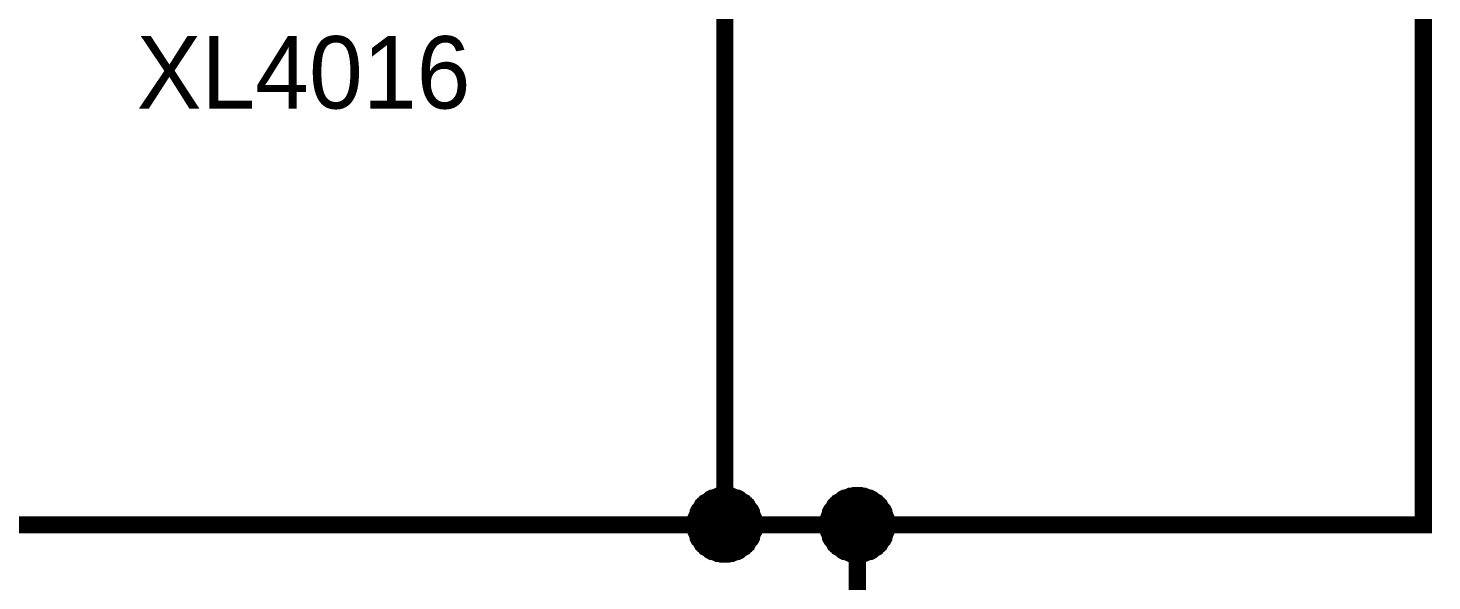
# Model space of a CAD drawing. Header units: millimetres. Extents: x 0 to 394, y 0 to 282.
# Drawn here: x 110.6 to 135, y 234.02 to 243.63 of the extents above; entities that cross this region are included whole.
import ezdxf

# ---------------------------------------------------------------- set-up
doc = ezdxf.new("R2010")
doc.units = ezdxf.units.MM
doc.layers.add('Sheet', color=255, linetype='Continuous')

msp = doc.modelspace()

# ---------------------------------------------------------------- linework, layer by layer
at = {"layer": 'Sheet'}
for points, const_width in [([(21.349, 255.008), (30.008, 255.008), (30.008, 234.995), (90.013, 234.995), (122.706, 234.995), (122.706, 244.833)], 0.3), ([(134.846, 242.531), (134.846, 243.8)], 0.3), ([(134.846, 242.531), (134.846, 239.993)], 0.3), ([(134.846, 239.993), (134.846, 234.995), (125.008, 234.995)], 0.3), ([(122.2, 234.995), (122.2, 235.017), (122.2, 235.051), (122.211, 235.074), (122.211, 235.096), (122.211, 235.118), (122.223, 235.141), (122.234, 235.175), (122.245, 235.197), (122.245, 235.22), (122.256, 235.242), (122.268, 235.253), (122.29, 235.276), (122.301, 235.298), (122.312, 235.321), (122.335, 235.332), (122.346, 235.354), (122.369, 235.366), (122.38, 235.388), (122.402, 235.399), (122.425, 235.41), (122.447, 235.433), (122.458, 235.444), (122.481, 235.455), (122.503, 235.455), (122.526, 235.467), (122.56, 235.478), (122.582, 235.489), (122.604, 235.489), (122.627, 235.489), (122.649, 235.5), (122.683, 235.5), (122.706, 235.5)], 0.3), ([(122.2, 234.995), (122.2, 235.017), (122.2, 235.051), (122.211, 235.074), (122.211, 235.096), (122.211, 235.118), (122.223, 235.141), (122.234, 235.175), (122.245, 235.197), (122.245, 235.22), (122.256, 235.242), (122.268, 235.253), (122.29, 235.276), (122.301, 235.298), (122.312, 235.321), (122.335, 235.332), (122.346, 235.354), (122.369, 235.366), (122.38, 235.388), (122.402, 235.399), (122.425, 235.41), (122.447, 235.433), (122.458, 235.444), (122.481, 235.455), (122.503, 235.455), (122.526, 235.467), (122.56, 235.478), (122.582, 235.489), (122.604, 235.489), (122.627, 235.489), (122.649, 235.5), (122.683, 235.5), (122.706, 235.5)], 0.3), ([(122.2, 234.995), (122.2, 235.017), (122.2, 235.051), (122.211, 235.074), (122.211, 235.096), (122.211, 235.118), (122.223, 235.141), (122.234, 235.175), (122.245, 235.197), (122.245, 235.22), (122.256, 235.242), (122.268, 235.253), (122.29, 235.276), (122.301, 235.298), (122.312, 235.321), (122.335, 235.332), (122.346, 235.354), (122.369, 235.366), (122.38, 235.388), (122.402, 235.399), (122.425, 235.41), (122.447, 235.433), (122.458, 235.444), (122.481, 235.455), (122.503, 235.455), (122.526, 235.467), (122.56, 235.478), (122.582, 235.489), (122.604, 235.489), (122.627, 235.489), (122.649, 235.5), (122.683, 235.5), (122.706, 235.5)], 0.3), ([(122.2, 234.995), (122.2, 235.017), (122.2, 235.051), (122.211, 235.074), (122.211, 235.096), (122.211, 235.118), (122.223, 235.141), (122.234, 235.175), (122.245, 235.197), (122.245, 235.22), (122.256, 235.242), (122.268, 235.253), (122.29, 235.276), (122.301, 235.298), (122.312, 235.321), (122.335, 235.332), (122.346, 235.354), (122.369, 235.366), (122.38, 235.388), (122.402, 235.399), (122.425, 235.41), (122.447, 235.433), (122.458, 235.444), (122.481, 235.455), (122.503, 235.455), (122.526, 235.467), (122.56, 235.478), (122.582, 235.489), (122.604, 235.489), (122.627, 235.489), (122.649, 235.5), (122.683, 235.5), (122.706, 235.5)], 0.3), ([(122.2, 234.995), (122.2, 235.017), (122.2, 235.051), (122.211, 235.074), (122.211, 235.096), (122.211, 235.118), (122.223, 235.141), (122.234, 235.175), (122.245, 235.197), (122.245, 235.22), (122.256, 235.242), (122.268, 235.253), (122.29, 235.276), (122.301, 235.298), (122.312, 235.321), (122.335, 235.332), (122.346, 235.354), (122.369, 235.366), (122.38, 235.388), (122.402, 235.399), (122.425, 235.41), (122.447, 235.433), (122.458, 235.444), (122.481, 235.455), (122.503, 235.455), (122.526, 235.467), (122.56, 235.478), (122.582, 235.489), (122.604, 235.489), (122.627, 235.489), (122.649, 235.5), (122.683, 235.5), (122.706, 235.5)], 0.0991), ([(122.2, 234.995), (122.2, 235.017), (122.2, 235.051), (122.211, 235.074), (122.211, 235.096), (122.211, 235.118), (122.223, 235.141), (122.234, 235.175), (122.245, 235.197), (122.245, 235.22), (122.256, 235.242), (122.268, 235.253), (122.29, 235.276), (122.301, 235.298), (122.312, 235.321), (122.335, 235.332), (122.346, 235.354), (122.369, 235.366), (122.38, 235.388), (122.402, 235.399), (122.425, 235.41), (122.447, 235.433), (122.458, 235.444), (122.481, 235.455), (122.503, 235.455), (122.526, 235.467), (122.56, 235.478), (122.582, 235.489), (122.604, 235.489), (122.627, 235.489), (122.649, 235.5), (122.683, 235.5), (122.706, 235.5)], 0.0991), ([(122.2, 234.995), (122.2, 235.017), (122.2, 235.051), (122.211, 235.074), (122.211, 235.096), (122.211, 235.118), (122.223, 235.141), (122.234, 235.175), (122.245, 235.197), (122.245, 235.22), (122.256, 235.242), (122.268, 235.253), (122.29, 235.276), (122.301, 235.298), (122.312, 235.321), (122.335, 235.332), (122.346, 235.354), (122.369, 235.366), (122.38, 235.388), (122.402, 235.399), (122.425, 235.41), (122.447, 235.433), (122.458, 235.444), (122.481, 235.455), (122.503, 235.455), (122.526, 235.467), (122.56, 235.478), (122.582, 235.489), (122.604, 235.489), (122.627, 235.489), (122.649, 235.5), (122.683, 235.5), (122.706, 235.5)], 0.0991), ([(122.2, 234.995), (122.2, 235.017), (122.2, 235.051), (122.211, 235.074), (122.211, 235.096), (122.211, 235.118), (122.223, 235.141), (122.234, 235.175), (122.245, 235.197), (122.245, 235.22), (122.256, 235.242), (122.268, 235.253), (122.29, 235.276), (122.301, 235.298), (122.312, 235.321), (122.335, 235.332), (122.346, 235.354), (122.369, 235.366), (122.38, 235.388), (122.402, 235.399), (122.425, 235.41), (122.447, 235.433), (122.458, 235.444), (122.481, 235.455), (122.503, 235.455), (122.526, 235.467), (122.56, 235.478), (122.582, 235.489), (122.604, 235.489), (122.627, 235.489), (122.649, 235.5), (122.683, 235.5), (122.706, 235.5)], 0.0991), ([(122.706, 235.5), (122.706, 235.5)], 0.3), ([(122.706, 235.5), (122.728, 235.5), (122.762, 235.5), (122.784, 235.489), (122.807, 235.489), (122.829, 235.489), (122.852, 235.478), (122.885, 235.467), (122.908, 235.455), (122.93, 235.455), (122.953, 235.444), (122.964, 235.433), (122.986, 235.41), (123.009, 235.399), (123.031, 235.388), (123.042, 235.366), (123.065, 235.354), (123.076, 235.332), (123.099, 235.321), (123.11, 235.298), (123.121, 235.276), (123.144, 235.253), (123.155, 235.242), (123.166, 235.22), (123.166, 235.197), (123.177, 235.175), (123.188, 235.141), (123.2, 235.118), (123.2, 235.096), (123.2, 235.074), (123.211, 235.051), (123.211, 235.017), (123.211, 234.995)], 0.3), ([(122.706, 235.5), (122.706, 235.5)], 0.3), ([(122.706, 235.5), (122.728, 235.5), (122.762, 235.5), (122.784, 235.489), (122.807, 235.489), (122.829, 235.489), (122.852, 235.478), (122.885, 235.467), (122.908, 235.455), (122.93, 235.455), (122.953, 235.444), (122.964, 235.433), (122.986, 235.41), (123.009, 235.399), (123.031, 235.388), (123.042, 235.366), (123.065, 235.354), (123.076, 235.332), (123.099, 235.321), (123.11, 235.298), (123.121, 235.276), (123.144, 235.253), (123.155, 235.242), (123.166, 235.22), (123.166, 235.197), (123.177, 235.175), (123.188, 235.141), (123.2, 235.118), (123.2, 235.096), (123.2, 235.074), (123.211, 235.051), (123.211, 235.017), (123.211, 234.995)], 0.3), ([(122.706, 235.5), (122.706, 235.5)], 0.3), ([(122.706, 235.5), (122.728, 235.5), (122.762, 235.5), (122.784, 235.489), (122.807, 235.489), (122.829, 235.489), (122.852, 235.478), (122.885, 235.467), (122.908, 235.455), (122.93, 235.455), (122.953, 235.444), (122.964, 235.433), (122.986, 235.41), (123.009, 235.399), (123.031, 235.388), (123.042, 235.366), (123.065, 235.354), (123.076, 235.332), (123.099, 235.321), (123.11, 235.298), (123.121, 235.276), (123.144, 235.253), (123.155, 235.242), (123.166, 235.22), (123.166, 235.197), (123.177, 235.175), (123.188, 235.141), (123.2, 235.118), (123.2, 235.096), (123.2, 235.074), (123.211, 235.051), (123.211, 235.017), (123.211, 234.995)], 0.3), ([(122.706, 235.5), (122.706, 235.5)], 0.3), ([(122.706, 235.5), (122.728, 235.5), (122.762, 235.5), (122.784, 235.489), (122.807, 235.489), (122.829, 235.489), (122.852, 235.478), (122.885, 235.467), (122.908, 235.455), (122.93, 235.455), (122.953, 235.444), (122.964, 235.433), (122.986, 235.41), (123.009, 235.399), (123.031, 235.388), (123.042, 235.366), (123.065, 235.354), (123.076, 235.332), (123.099, 235.321), (123.11, 235.298), (123.121, 235.276), (123.144, 235.253), (123.155, 235.242), (123.166, 235.22), (123.166, 235.197), (123.177, 235.175), (123.188, 235.141), (123.2, 235.118), (123.2, 235.096), (123.2, 235.074), (123.211, 235.051), (123.211, 235.017), (123.211, 234.995)], 0.3), ([(122.706, 235.5), (122.706, 235.5)], 0.0991), ([(122.706, 235.5), (122.728, 235.5), (122.762, 235.5), (122.784, 235.489), (122.807, 235.489), (122.829, 235.489), (122.852, 235.478), (122.885, 235.467), (122.908, 235.455), (122.93, 235.455), (122.953, 235.444), (122.964, 235.433), (122.986, 235.41), (123.009, 235.399), (123.031, 235.388), (123.042, 235.366), (123.065, 235.354), (123.076, 235.332), (123.099, 235.321), (123.11, 235.298), (123.121, 235.276), (123.144, 235.253), (123.155, 235.242), (123.166, 235.22), (123.166, 235.197), (123.177, 235.175), (123.188, 235.141), (123.2, 235.118), (123.2, 235.096), (123.2, 235.074), (123.211, 235.051), (123.211, 235.017), (123.211, 234.995)], 0.0991), ([(122.706, 235.5), (122.706, 235.5)], 0.0991), ([(122.706, 235.5), (122.728, 235.5), (122.762, 235.5), (122.784, 235.489), (122.807, 235.489), (122.829, 235.489), (122.852, 235.478), (122.885, 235.467), (122.908, 235.455), (122.93, 235.455), (122.953, 235.444), (122.964, 235.433), (122.986, 235.41), (123.009, 235.399), (123.031, 235.388), (123.042, 235.366), (123.065, 235.354), (123.076, 235.332), (123.099, 235.321), (123.11, 235.298), (123.121, 235.276), (123.144, 235.253), (123.155, 235.242), (123.166, 235.22), (123.166, 235.197), (123.177, 235.175), (123.188, 235.141), (123.2, 235.118), (123.2, 235.096), (123.2, 235.074), (123.211, 235.051), (123.211, 235.017), (123.211, 234.995)], 0.0991), ([(122.706, 235.5), (122.706, 235.5)], 0.0991), ([(122.706, 235.5), (122.728, 235.5), (122.762, 235.5), (122.784, 235.489), (122.807, 235.489), (122.829, 235.489), (122.852, 235.478), (122.885, 235.467), (122.908, 235.455), (122.93, 235.455), (122.953, 235.444), (122.964, 235.433), (122.986, 235.41), (123.009, 235.399), (123.031, 235.388), (123.042, 235.366), (123.065, 235.354), (123.076, 235.332), (123.099, 235.321), (123.11, 235.298), (123.121, 235.276), (123.144, 235.253), (123.155, 235.242), (123.166, 235.22), (123.166, 235.197), (123.177, 235.175), (123.188, 235.141), (123.2, 235.118), (123.2, 235.096), (123.2, 235.074), (123.211, 235.051), (123.211, 235.017), (123.211, 234.995)], 0.0991), ([(122.706, 235.5), (122.706, 235.5)], 0.0991), ([(122.706, 235.5), (122.728, 235.5), (122.762, 235.5), (122.784, 235.489), (122.807, 235.489), (122.829, 235.489), (122.852, 235.478), (122.885, 235.467), (122.908, 235.455), (122.93, 235.455), (122.953, 235.444), (122.964, 235.433), (122.986, 235.41), (123.009, 235.399), (123.031, 235.388), (123.042, 235.366), (123.065, 235.354), (123.076, 235.332), (123.099, 235.321), (123.11, 235.298), (123.121, 235.276), (123.144, 235.253), (123.155, 235.242), (123.166, 235.22), (123.166, 235.197), (123.177, 235.175), (123.188, 235.141), (123.2, 235.118), (123.2, 235.096), (123.2, 235.074), (123.211, 235.051), (123.211, 235.017), (123.211, 234.995)], 0.0991), ([(124.502, 234.995), (124.502, 235.017), (124.502, 235.051), (124.514, 235.074), (124.514, 235.096), (124.514, 235.118), (124.525, 235.141), (124.536, 235.175), (124.547, 235.197), (124.547, 235.22), (124.559, 235.242), (124.57, 235.253), (124.592, 235.276), (124.604, 235.298), (124.615, 235.321), (124.637, 235.332), (124.648, 235.354), (124.671, 235.366), (124.682, 235.388), (124.705, 235.399), (124.727, 235.41), (124.75, 235.433), (124.761, 235.444), (124.783, 235.455), (124.806, 235.455), (124.828, 235.467), (124.862, 235.478), (124.884, 235.489), (124.907, 235.489), (124.929, 235.489), (124.952, 235.5), (124.985, 235.5), (125.008, 235.5)], 0.3), ([(124.502, 234.995), (124.502, 235.017), (124.502, 235.051), (124.514, 235.074), (124.514, 235.096), (124.514, 235.118), (124.525, 235.141), (124.536, 235.175), (124.547, 235.197), (124.547, 235.22), (124.559, 235.242), (124.57, 235.253), (124.592, 235.276), (124.604, 235.298), (124.615, 235.321), (124.637, 235.332), (124.648, 235.354), (124.671, 235.366), (124.682, 235.388), (124.705, 235.399), (124.727, 235.41), (124.75, 235.433), (124.761, 235.444), (124.783, 235.455), (124.806, 235.455), (124.828, 235.467), (124.862, 235.478), (124.884, 235.489), (124.907, 235.489), (124.929, 235.489), (124.952, 235.5), (124.985, 235.5), (125.008, 235.5)], 0.3), ([(124.502, 234.995), (124.502, 235.017), (124.502, 235.051), (124.514, 235.074), (124.514, 235.096), (124.514, 235.118), (124.525, 235.141), (124.536, 235.175), (124.547, 235.197), (124.547, 235.22), (124.559, 235.242), (124.57, 235.253), (124.592, 235.276), (124.604, 235.298), (124.615, 235.321), (124.637, 235.332), (124.648, 235.354), (124.671, 235.366), (124.682, 235.388), (124.705, 235.399), (124.727, 235.41), (124.75, 235.433), (124.761, 235.444), (124.783, 235.455), (124.806, 235.455), (124.828, 235.467), (124.862, 235.478), (124.884, 235.489), (124.907, 235.489), (124.929, 235.489), (124.952, 235.5), (124.985, 235.5), (125.008, 235.5)], 0.3), ([(124.502, 234.995), (124.502, 235.017), (124.502, 235.051), (124.514, 235.074), (124.514, 235.096), (124.514, 235.118), (124.525, 235.141), (124.536, 235.175), (124.547, 235.197), (124.547, 235.22), (124.559, 235.242), (124.57, 235.253), (124.592, 235.276), (124.604, 235.298), (124.615, 235.321), (124.637, 235.332), (124.648, 235.354), (124.671, 235.366), (124.682, 235.388), (124.705, 235.399), (124.727, 235.41), (124.75, 235.433), (124.761, 235.444), (124.783, 235.455), (124.806, 235.455), (124.828, 235.467), (124.862, 235.478), (124.884, 235.489), (124.907, 235.489), (124.929, 235.489), (124.952, 235.5), (124.985, 235.5), (125.008, 235.5)], 0.3), ([(124.502, 234.995), (124.502, 235.017), (124.502, 235.051), (124.514, 235.074), (124.514, 235.096), (124.514, 235.118), (124.525, 235.141), (124.536, 235.175), (124.547, 235.197), (124.547, 235.22), (124.559, 235.242), (124.57, 235.253), (124.592, 235.276), (124.604, 235.298), (124.615, 235.321), (124.637, 235.332), (124.648, 235.354), (124.671, 235.366), (124.682, 235.388), (124.705, 235.399), (124.727, 235.41), (124.75, 235.433), (124.761, 235.444), (124.783, 235.455), (124.806, 235.455), (124.828, 235.467), (124.862, 235.478), (124.884, 235.489), (124.907, 235.489), (124.929, 235.489), (124.952, 235.5), (124.985, 235.5), (125.008, 235.5)], 0.0991), ([(124.502, 234.995), (124.502, 235.017), (124.502, 235.051), (124.514, 235.074), (124.514, 235.096), (124.514, 235.118), (124.525, 235.141), (124.536, 235.175), (124.547, 235.197), (124.547, 235.22), (124.559, 235.242), (124.57, 235.253), (124.592, 235.276), (124.604, 235.298), (124.615, 235.321), (124.637, 235.332), (124.648, 235.354), (124.671, 235.366), (124.682, 235.388), (124.705, 235.399), (124.727, 235.41), (124.75, 235.433), (124.761, 235.444), (124.783, 235.455), (124.806, 235.455), (124.828, 235.467), (124.862, 235.478), (124.884, 235.489), (124.907, 235.489), (124.929, 235.489), (124.952, 235.5), (124.985, 235.5), (125.008, 235.5)], 0.0991), ([(124.502, 234.995), (124.502, 235.017), (124.502, 235.051), (124.514, 235.074), (124.514, 235.096), (124.514, 235.118), (124.525, 235.141), (124.536, 235.175), (124.547, 235.197), (124.547, 235.22), (124.559, 235.242), (124.57, 235.253), (124.592, 235.276), (124.604, 235.298), (124.615, 235.321), (124.637, 235.332), (124.648, 235.354), (124.671, 235.366), (124.682, 235.388), (124.705, 235.399), (124.727, 235.41), (124.75, 235.433), (124.761, 235.444), (124.783, 235.455), (124.806, 235.455), (124.828, 235.467), (124.862, 235.478), (124.884, 235.489), (124.907, 235.489), (124.929, 235.489), (124.952, 235.5), (124.985, 235.5), (125.008, 235.5)], 0.0991), ([(124.502, 234.995), (124.502, 235.017), (124.502, 235.051), (124.514, 235.074), (124.514, 235.096), (124.514, 235.118), (124.525, 235.141), (124.536, 235.175), (124.547, 235.197), (124.547, 235.22), (124.559, 235.242), (124.57, 235.253), (124.592, 235.276), (124.604, 235.298), (124.615, 235.321), (124.637, 235.332), (124.648, 235.354), (124.671, 235.366), (124.682, 235.388), (124.705, 235.399), (124.727, 235.41), (124.75, 235.433), (124.761, 235.444), (124.783, 235.455), (124.806, 235.455), (124.828, 235.467), (124.862, 235.478), (124.884, 235.489), (124.907, 235.489), (124.929, 235.489), (124.952, 235.5), (124.985, 235.5), (125.008, 235.5)], 0.0991), ([(125.008, 235.5), (125.008, 235.5)], 0.3), ([(125.008, 235.5), (125.03, 235.5), (125.064, 235.5), (125.086, 235.489), (125.109, 235.489), (125.131, 235.489), (125.154, 235.478), (125.188, 235.467), (125.21, 235.455), (125.232, 235.455), (125.255, 235.444), (125.266, 235.433), (125.289, 235.41), (125.311, 235.399), (125.334, 235.388), (125.345, 235.366), (125.367, 235.354), (125.378, 235.332), (125.401, 235.321), (125.412, 235.298), (125.423, 235.276), (125.446, 235.253), (125.457, 235.242), (125.468, 235.22), (125.468, 235.197), (125.48, 235.175), (125.491, 235.141), (125.502, 235.118), (125.502, 235.096), (125.502, 235.074), (125.513, 235.051), (125.513, 235.017), (125.513, 234.995)], 0.3), ([(125.008, 235.5), (125.008, 235.5)], 0.3), ([(125.008, 235.5), (125.03, 235.5), (125.064, 235.5), (125.086, 235.489), (125.109, 235.489), (125.131, 235.489), (125.154, 235.478), (125.188, 235.467), (125.21, 235.455), (125.232, 235.455), (125.255, 235.444), (125.266, 235.433), (125.289, 235.41), (125.311, 235.399), (125.334, 235.388), (125.345, 235.366), (125.367, 235.354), (125.378, 235.332), (125.401, 235.321), (125.412, 235.298), (125.423, 235.276), (125.446, 235.253), (125.457, 235.242), (125.468, 235.22), (125.468, 235.197), (125.48, 235.175), (125.491, 235.141), (125.502, 235.118), (125.502, 235.096), (125.502, 235.074), (125.513, 235.051), (125.513, 235.017), (125.513, 234.995)], 0.3), ([(125.008, 235.5), (125.008, 235.5)], 0.3), ([(125.008, 235.5), (125.03, 235.5), (125.064, 235.5), (125.086, 235.489), (125.109, 235.489), (125.131, 235.489), (125.154, 235.478), (125.188, 235.467), (125.21, 235.455), (125.232, 235.455), (125.255, 235.444), (125.266, 235.433), (125.289, 235.41), (125.311, 235.399), (125.334, 235.388), (125.345, 235.366), (125.367, 235.354), (125.378, 235.332), (125.401, 235.321), (125.412, 235.298), (125.423, 235.276), (125.446, 235.253), (125.457, 235.242), (125.468, 235.22), (125.468, 235.197), (125.48, 235.175), (125.491, 235.141), (125.502, 235.118), (125.502, 235.096), (125.502, 235.074), (125.513, 235.051), (125.513, 235.017), (125.513, 234.995)], 0.3), ([(125.008, 235.5), (125.008, 235.5)], 0.3), ([(125.008, 235.5), (125.03, 235.5), (125.064, 235.5), (125.086, 235.489), (125.109, 235.489), (125.131, 235.489), (125.154, 235.478), (125.188, 235.467), (125.21, 235.455), (125.232, 235.455), (125.255, 235.444), (125.266, 235.433), (125.289, 235.41), (125.311, 235.399), (125.334, 235.388), (125.345, 235.366), (125.367, 235.354), (125.378, 235.332), (125.401, 235.321), (125.412, 235.298), (125.423, 235.276), (125.446, 235.253), (125.457, 235.242), (125.468, 235.22), (125.468, 235.197), (125.48, 235.175), (125.491, 235.141), (125.502, 235.118), (125.502, 235.096), (125.502, 235.074), (125.513, 235.051), (125.513, 235.017), (125.513, 234.995)], 0.3), ([(125.008, 235.5), (125.008, 235.5)], 0.0991), ([(125.008, 235.5), (125.03, 235.5), (125.064, 235.5), (125.086, 235.489), (125.109, 235.489), (125.131, 235.489), (125.154, 235.478), (125.188, 235.467), (125.21, 235.455), (125.232, 235.455), (125.255, 235.444), (125.266, 235.433), (125.289, 235.41), (125.311, 235.399), (125.334, 235.388), (125.345, 235.366), (125.367, 235.354), (125.378, 235.332), (125.401, 235.321), (125.412, 235.298), (125.423, 235.276), (125.446, 235.253), (125.457, 235.242), (125.468, 235.22), (125.468, 235.197), (125.48, 235.175), (125.491, 235.141), (125.502, 235.118), (125.502, 235.096), (125.502, 235.074), (125.513, 235.051), (125.513, 235.017), (125.513, 234.995)], 0.0991), ([(125.008, 235.5), (125.008, 235.5)], 0.0991), ([(125.008, 235.5), (125.03, 235.5), (125.064, 235.5), (125.086, 235.489), (125.109, 235.489), (125.131, 235.489), (125.154, 235.478), (125.188, 235.467), (125.21, 235.455), (125.232, 235.455), (125.255, 235.444), (125.266, 235.433), (125.289, 235.41), (125.311, 235.399), (125.334, 235.388), (125.345, 235.366), (125.367, 235.354), (125.378, 235.332), (125.401, 235.321), (125.412, 235.298), (125.423, 235.276), (125.446, 235.253), (125.457, 235.242), (125.468, 235.22), (125.468, 235.197), (125.48, 235.175), (125.491, 235.141), (125.502, 235.118), (125.502, 235.096), (125.502, 235.074), (125.513, 235.051), (125.513, 235.017), (125.513, 234.995)], 0.0991), ([(125.008, 235.5), (125.008, 235.5)], 0.0991), ([(125.008, 235.5), (125.03, 235.5), (125.064, 235.5), (125.086, 235.489), (125.109, 235.489), (125.131, 235.489), (125.154, 235.478), (125.188, 235.467), (125.21, 235.455), (125.232, 235.455), (125.255, 235.444), (125.266, 235.433), (125.289, 235.41), (125.311, 235.399), (125.334, 235.388), (125.345, 235.366), (125.367, 235.354), (125.378, 235.332), (125.401, 235.321), (125.412, 235.298), (125.423, 235.276), (125.446, 235.253), (125.457, 235.242), (125.468, 235.22), (125.468, 235.197), (125.48, 235.175), (125.491, 235.141), (125.502, 235.118), (125.502, 235.096), (125.502, 235.074), (125.513, 235.051), (125.513, 235.017), (125.513, 234.995)], 0.0991), ([(125.008, 235.5), (125.008, 235.5)], 0.0991), ([(125.008, 235.5), (125.03, 235.5), (125.064, 235.5), (125.086, 235.489), (125.109, 235.489), (125.131, 235.489), (125.154, 235.478), (125.188, 235.467), (125.21, 235.455), (125.232, 235.455), (125.255, 235.444), (125.266, 235.433), (125.289, 235.41), (125.311, 235.399), (125.334, 235.388), (125.345, 235.366), (125.367, 235.354), (125.378, 235.332), (125.401, 235.321), (125.412, 235.298), (125.423, 235.276), (125.446, 235.253), (125.457, 235.242), (125.468, 235.22), (125.468, 235.197), (125.48, 235.175), (125.491, 235.141), (125.502, 235.118), (125.502, 235.096), (125.502, 235.074), (125.513, 235.051), (125.513, 235.017), (125.513, 234.995)], 0.0991), ([(122.706, 234.49), (122.683, 234.49), (122.649, 234.49), (122.627, 234.501), (122.604, 234.501), (122.582, 234.501), (122.56, 234.512), (122.526, 234.523), (122.503, 234.534), (122.481, 234.534), (122.458, 234.546), (122.447, 234.557), (122.425, 234.579), (122.402, 234.591), (122.38, 234.602), (122.369, 234.624), (122.346, 234.636), (122.335, 234.658), (122.312, 234.669), (122.301, 234.692), (122.29, 234.714), (122.268, 234.737), (122.256, 234.748), (122.245, 234.77), (122.245, 234.793), (122.234, 234.815), (122.223, 234.849), (122.211, 234.871), (122.211, 234.894), (122.211, 234.916), (122.2, 234.939), (122.2, 234.972), (122.2, 234.995)], 0.3), ([(122.2, 234.995), (122.2, 234.995)], 0.3), ([(122.706, 234.49), (122.683, 234.49), (122.649, 234.49), (122.627, 234.501), (122.604, 234.501), (122.582, 234.501), (122.56, 234.512), (122.526, 234.523), (122.503, 234.534), (122.481, 234.534), (122.458, 234.546), (122.447, 234.557), (122.425, 234.579), (122.402, 234.591), (122.38, 234.602), (122.369, 234.624), (122.346, 234.636), (122.335, 234.658), (122.312, 234.669), (122.301, 234.692), (122.29, 234.714), (122.268, 234.737), (122.256, 234.748), (122.245, 234.77), (122.245, 234.793), (122.234, 234.815), (122.223, 234.849), (122.211, 234.871), (122.211, 234.894), (122.211, 234.916), (122.2, 234.939), (122.2, 234.972), (122.2, 234.995)], 0.3), ([(122.2, 234.995), (122.2, 234.995)], 0.3), ([(122.706, 234.49), (122.683, 234.49), (122.649, 234.49), (122.627, 234.501), (122.604, 234.501), (122.582, 234.501), (122.56, 234.512), (122.526, 234.523), (122.503, 234.534), (122.481, 234.534), (122.458, 234.546), (122.447, 234.557), (122.425, 234.579), (122.402, 234.591), (122.38, 234.602), (122.369, 234.624), (122.346, 234.636), (122.335, 234.658), (122.312, 234.669), (122.301, 234.692), (122.29, 234.714), (122.268, 234.737), (122.256, 234.748), (122.245, 234.77), (122.245, 234.793), (122.234, 234.815), (122.223, 234.849), (122.211, 234.871), (122.211, 234.894), (122.211, 234.916), (122.2, 234.939), (122.2, 234.972), (122.2, 234.995)], 0.3), ([(122.2, 234.995), (122.2, 234.995)], 0.3), ([(122.706, 234.49), (122.683, 234.49), (122.649, 234.49), (122.627, 234.501), (122.604, 234.501), (122.582, 234.501), (122.56, 234.512), (122.526, 234.523), (122.503, 234.534), (122.481, 234.534), (122.458, 234.546), (122.447, 234.557), (122.425, 234.579), (122.402, 234.591), (122.38, 234.602), (122.369, 234.624), (122.346, 234.636), (122.335, 234.658), (122.312, 234.669), (122.301, 234.692), (122.29, 234.714), (122.268, 234.737), (122.256, 234.748), (122.245, 234.77), (122.245, 234.793), (122.234, 234.815), (122.223, 234.849), (122.211, 234.871), (122.211, 234.894), (122.211, 234.916), (122.2, 234.939), (122.2, 234.972), (122.2, 234.995)], 0.3), ([(122.2, 234.995), (122.2, 234.995)], 0.3), ([(122.706, 234.49), (122.683, 234.49), (122.649, 234.49), (122.627, 234.501), (122.604, 234.501), (122.582, 234.501), (122.56, 234.512), (122.526, 234.523), (122.503, 234.534), (122.481, 234.534), (122.458, 234.546), (122.447, 234.557), (122.425, 234.579), (122.402, 234.591), (122.38, 234.602), (122.369, 234.624), (122.346, 234.636), (122.335, 234.658), (122.312, 234.669), (122.301, 234.692), (122.29, 234.714), (122.268, 234.737), (122.256, 234.748), (122.245, 234.77), (122.245, 234.793), (122.234, 234.815), (122.223, 234.849), (122.211, 234.871), (122.211, 234.894), (122.211, 234.916), (122.2, 234.939), (122.2, 234.972), (122.2, 234.995)], 0.0991), ([(122.2, 234.995), (122.2, 234.995)], 0.0991), ([(122.706, 234.49), (122.683, 234.49), (122.649, 234.49), (122.627, 234.501), (122.604, 234.501), (122.582, 234.501), (122.56, 234.512), (122.526, 234.523), (122.503, 234.534), (122.481, 234.534), (122.458, 234.546), (122.447, 234.557), (122.425, 234.579), (122.402, 234.591), (122.38, 234.602), (122.369, 234.624), (122.346, 234.636), (122.335, 234.658), (122.312, 234.669), (122.301, 234.692), (122.29, 234.714), (122.268, 234.737), (122.256, 234.748), (122.245, 234.77), (122.245, 234.793), (122.234, 234.815), (122.223, 234.849), (122.211, 234.871), (122.211, 234.894), (122.211, 234.916), (122.2, 234.939), (122.2, 234.972), (122.2, 234.995)], 0.0991), ([(122.2, 234.995), (122.2, 234.995)], 0.0991), ([(122.706, 234.49), (122.683, 234.49), (122.649, 234.49), (122.627, 234.501), (122.604, 234.501), (122.582, 234.501), (122.56, 234.512), (122.526, 234.523), (122.503, 234.534), (122.481, 234.534), (122.458, 234.546), (122.447, 234.557), (122.425, 234.579), (122.402, 234.591), (122.38, 234.602), (122.369, 234.624), (122.346, 234.636), (122.335, 234.658), (122.312, 234.669), (122.301, 234.692), (122.29, 234.714), (122.268, 234.737), (122.256, 234.748), (122.245, 234.77), (122.245, 234.793), (122.234, 234.815), (122.223, 234.849), (122.211, 234.871), (122.211, 234.894), (122.211, 234.916), (122.2, 234.939), (122.2, 234.972), (122.2, 234.995)], 0.0991), ([(122.2, 234.995), (122.2, 234.995)], 0.0991), ([(122.706, 234.49), (122.683, 234.49), (122.649, 234.49), (122.627, 234.501), (122.604, 234.501), (122.582, 234.501), (122.56, 234.512), (122.526, 234.523), (122.503, 234.534), (122.481, 234.534), (122.458, 234.546), (122.447, 234.557), (122.425, 234.579), (122.402, 234.591), (122.38, 234.602), (122.369, 234.624), (122.346, 234.636), (122.335, 234.658), (122.312, 234.669), (122.301, 234.692), (122.29, 234.714), (122.268, 234.737), (122.256, 234.748), (122.245, 234.77), (122.245, 234.793), (122.234, 234.815), (122.223, 234.849), (122.211, 234.871), (122.211, 234.894), (122.211, 234.916), (122.2, 234.939), (122.2, 234.972), (122.2, 234.995)], 0.0991), ([(122.2, 234.995), (122.2, 234.995)], 0.0991), ([(125.008, 229.997), (125.008, 234.995), (122.706, 234.995)], 0.3), ([(123.211, 234.995), (123.211, 234.972), (123.211, 234.939), (123.2, 234.916), (123.2, 234.894), (123.2, 234.871), (123.188, 234.849), (123.177, 234.815), (123.166, 234.793), (123.166, 234.77), (123.155, 234.748), (123.144, 234.737), (123.121, 234.714), (123.11, 234.692), (123.099, 234.669), (123.076, 234.658), (123.065, 234.636), (123.042, 234.624), (123.031, 234.602), (123.009, 234.591), (122.986, 234.579), (122.964, 234.557), (122.953, 234.546), (122.93, 234.534), (122.908, 234.534), (122.885, 234.523), (122.852, 234.512), (122.829, 234.501), (122.807, 234.501), (122.784, 234.501), (122.762, 234.49), (122.728, 234.49), (122.706, 234.49)], 0.3), ([(123.211, 234.995), (123.211, 234.972), (123.211, 234.939), (123.2, 234.916), (123.2, 234.894), (123.2, 234.871), (123.188, 234.849), (123.177, 234.815), (123.166, 234.793), (123.166, 234.77), (123.155, 234.748), (123.144, 234.737), (123.121, 234.714), (123.11, 234.692), (123.099, 234.669), (123.076, 234.658), (123.065, 234.636), (123.042, 234.624), (123.031, 234.602), (123.009, 234.591), (122.986, 234.579), (122.964, 234.557), (122.953, 234.546), (122.93, 234.534), (122.908, 234.534), (122.885, 234.523), (122.852, 234.512), (122.829, 234.501), (122.807, 234.501), (122.784, 234.501), (122.762, 234.49), (122.728, 234.49), (122.706, 234.49)], 0.3), ([(123.211, 234.995), (123.211, 234.972), (123.211, 234.939), (123.2, 234.916), (123.2, 234.894), (123.2, 234.871), (123.188, 234.849), (123.177, 234.815), (123.166, 234.793), (123.166, 234.77), (123.155, 234.748), (123.144, 234.737), (123.121, 234.714), (123.11, 234.692), (123.099, 234.669), (123.076, 234.658), (123.065, 234.636), (123.042, 234.624), (123.031, 234.602), (123.009, 234.591), (122.986, 234.579), (122.964, 234.557), (122.953, 234.546), (122.93, 234.534), (122.908, 234.534), (122.885, 234.523), (122.852, 234.512), (122.829, 234.501), (122.807, 234.501), (122.784, 234.501), (122.762, 234.49), (122.728, 234.49), (122.706, 234.49)], 0.3), ([(123.211, 234.995), (123.211, 234.972), (123.211, 234.939), (123.2, 234.916), (123.2, 234.894), (123.2, 234.871), (123.188, 234.849), (123.177, 234.815), (123.166, 234.793), (123.166, 234.77), (123.155, 234.748), (123.144, 234.737), (123.121, 234.714), (123.11, 234.692), (123.099, 234.669), (123.076, 234.658), (123.065, 234.636), (123.042, 234.624), (123.031, 234.602), (123.009, 234.591), (122.986, 234.579), (122.964, 234.557), (122.953, 234.546), (122.93, 234.534), (122.908, 234.534), (122.885, 234.523), (122.852, 234.512), (122.829, 234.501), (122.807, 234.501), (122.784, 234.501), (122.762, 234.49), (122.728, 234.49), (122.706, 234.49)], 0.3), ([(123.211, 234.995), (123.211, 234.972), (123.211, 234.939), (123.2, 234.916), (123.2, 234.894), (123.2, 234.871), (123.188, 234.849), (123.177, 234.815), (123.166, 234.793), (123.166, 234.77), (123.155, 234.748), (123.144, 234.737), (123.121, 234.714), (123.11, 234.692), (123.099, 234.669), (123.076, 234.658), (123.065, 234.636), (123.042, 234.624), (123.031, 234.602), (123.009, 234.591), (122.986, 234.579), (122.964, 234.557), (122.953, 234.546), (122.93, 234.534), (122.908, 234.534), (122.885, 234.523), (122.852, 234.512), (122.829, 234.501), (122.807, 234.501), (122.784, 234.501), (122.762, 234.49), (122.728, 234.49), (122.706, 234.49)], 0.0991), ([(123.211, 234.995), (123.211, 234.972), (123.211, 234.939), (123.2, 234.916), (123.2, 234.894), (123.2, 234.871), (123.188, 234.849), (123.177, 234.815), (123.166, 234.793), (123.166, 234.77), (123.155, 234.748), (123.144, 234.737), (123.121, 234.714), (123.11, 234.692), (123.099, 234.669), (123.076, 234.658), (123.065, 234.636), (123.042, 234.624), (123.031, 234.602), (123.009, 234.591), (122.986, 234.579), (122.964, 234.557), (122.953, 234.546), (122.93, 234.534), (122.908, 234.534), (122.885, 234.523), (122.852, 234.512), (122.829, 234.501), (122.807, 234.501), (122.784, 234.501), (122.762, 234.49), (122.728, 234.49), (122.706, 234.49)], 0.0991), ([(123.211, 234.995), (123.211, 234.972), (123.211, 234.939), (123.2, 234.916), (123.2, 234.894), (123.2, 234.871), (123.188, 234.849), (123.177, 234.815), (123.166, 234.793), (123.166, 234.77), (123.155, 234.748), (123.144, 234.737), (123.121, 234.714), (123.11, 234.692), (123.099, 234.669), (123.076, 234.658), (123.065, 234.636), (123.042, 234.624), (123.031, 234.602), (123.009, 234.591), (122.986, 234.579), (122.964, 234.557), (122.953, 234.546), (122.93, 234.534), (122.908, 234.534), (122.885, 234.523), (122.852, 234.512), (122.829, 234.501), (122.807, 234.501), (122.784, 234.501), (122.762, 234.49), (122.728, 234.49), (122.706, 234.49)], 0.0991), ([(123.211, 234.995), (123.211, 234.972), (123.211, 234.939), (123.2, 234.916), (123.2, 234.894), (123.2, 234.871), (123.188, 234.849), (123.177, 234.815), (123.166, 234.793), (123.166, 234.77), (123.155, 234.748), (123.144, 234.737), (123.121, 234.714), (123.11, 234.692), (123.099, 234.669), (123.076, 234.658), (123.065, 234.636), (123.042, 234.624), (123.031, 234.602), (123.009, 234.591), (122.986, 234.579), (122.964, 234.557), (122.953, 234.546), (122.93, 234.534), (122.908, 234.534), (122.885, 234.523), (122.852, 234.512), (122.829, 234.501), (122.807, 234.501), (122.784, 234.501), (122.762, 234.49), (122.728, 234.49), (122.706, 234.49)], 0.0991), ([(123.211, 234.995), (123.211, 234.995), (123.211, 234.995), (123.211, 234.995), (123.211, 234.995), (123.211, 234.995), (123.211, 234.995), (123.211, 234.995), (123.211, 234.995), (123.211, 234.995), (123.211, 234.995), (123.211, 234.995), (123.211, 234.995), (123.211, 234.995), (123.211, 234.995), (123.211, 234.995), (123.211, 234.995), (123.211, 234.995), (123.211, 234.995), (123.211, 234.995), (123.211, 234.995), (123.211, 234.995), (123.211, 234.995), (123.211, 234.995), (123.211, 234.995), (123.211, 234.995), (123.211, 234.995), (123.211, 234.995), (123.211, 234.995), (123.211, 234.995), (123.211, 234.995), (123.211, 234.995), (123.211, 234.995)], 0.3), ([(123.211, 234.995), (123.211, 234.995)], 0.3), ([(123.211, 234.995), (123.211, 234.995), (123.211, 234.995), (123.211, 234.995), (123.211, 234.995), (123.211, 234.995), (123.211, 234.995), (123.211, 234.995), (123.211, 234.995), (123.211, 234.995), (123.211, 234.995), (123.211, 234.995), (123.211, 234.995), (123.211, 234.995), (123.211, 234.995), (123.211, 234.995), (123.211, 234.995), (123.211, 234.995), (123.211, 234.995), (123.211, 234.995), (123.211, 234.995), (123.211, 234.995), (123.211, 234.995), (123.211, 234.995), (123.211, 234.995), (123.211, 234.995), (123.211, 234.995), (123.211, 234.995), (123.211, 234.995), (123.211, 234.995), (123.211, 234.995), (123.211, 234.995), (123.211, 234.995)], 0.3), ([(123.211, 234.995), (123.211, 234.995)], 0.3), ([(123.211, 234.995), (123.211, 234.995), (123.211, 234.995), (123.211, 234.995), (123.211, 234.995), (123.211, 234.995), (123.211, 234.995), (123.211, 234.995), (123.211, 234.995), (123.211, 234.995), (123.211, 234.995), (123.211, 234.995), (123.211, 234.995), (123.211, 234.995), (123.211, 234.995), (123.211, 234.995), (123.211, 234.995), (123.211, 234.995), (123.211, 234.995), (123.211, 234.995), (123.211, 234.995), (123.211, 234.995), (123.211, 234.995), (123.211, 234.995), (123.211, 234.995), (123.211, 234.995), (123.211, 234.995), (123.211, 234.995), (123.211, 234.995), (123.211, 234.995), (123.211, 234.995), (123.211, 234.995), (123.211, 234.995)], 0.3), ([(123.211, 234.995), (123.211, 234.995)], 0.3), ([(123.211, 234.995), (123.211, 234.995), (123.211, 234.995), (123.211, 234.995), (123.211, 234.995), (123.211, 234.995), (123.211, 234.995), (123.211, 234.995), (123.211, 234.995), (123.211, 234.995), (123.211, 234.995), (123.211, 234.995), (123.211, 234.995), (123.211, 234.995), (123.211, 234.995), (123.211, 234.995), (123.211, 234.995), (123.211, 234.995), (123.211, 234.995), (123.211, 234.995), (123.211, 234.995), (123.211, 234.995), (123.211, 234.995), (123.211, 234.995), (123.211, 234.995), (123.211, 234.995), (123.211, 234.995), (123.211, 234.995), (123.211, 234.995), (123.211, 234.995), (123.211, 234.995), (123.211, 234.995), (123.211, 234.995)], 0.3), ([(123.211, 234.995), (123.211, 234.995)], 0.3), ([(123.211, 234.995), (123.211, 234.995), (123.211, 234.995), (123.211, 234.995), (123.211, 234.995), (123.211, 234.995), (123.211, 234.995), (123.211, 234.995), (123.211, 234.995), (123.211, 234.995), (123.211, 234.995), (123.211, 234.995), (123.211, 234.995), (123.211, 234.995), (123.211, 234.995), (123.211, 234.995), (123.211, 234.995), (123.211, 234.995), (123.211, 234.995), (123.211, 234.995), (123.211, 234.995), (123.211, 234.995), (123.211, 234.995), (123.211, 234.995), (123.211, 234.995), (123.211, 234.995), (123.211, 234.995), (123.211, 234.995), (123.211, 234.995), (123.211, 234.995), (123.211, 234.995), (123.211, 234.995), (123.211, 234.995)], 0.0991), ([(123.211, 234.995), (123.211, 234.995)], 0.0991), ([(123.211, 234.995), (123.211, 234.995), (123.211, 234.995), (123.211, 234.995), (123.211, 234.995), (123.211, 234.995), (123.211, 234.995), (123.211, 234.995), (123.211, 234.995), (123.211, 234.995), (123.211, 234.995), (123.211, 234.995), (123.211, 234.995), (123.211, 234.995), (123.211, 234.995), (123.211, 234.995), (123.211, 234.995), (123.211, 234.995), (123.211, 234.995), (123.211, 234.995), (123.211, 234.995), (123.211, 234.995), (123.211, 234.995), (123.211, 234.995), (123.211, 234.995), (123.211, 234.995), (123.211, 234.995), (123.211, 234.995), (123.211, 234.995), (123.211, 234.995), (123.211, 234.995), (123.211, 234.995), (123.211, 234.995)], 0.0991), ([(123.211, 234.995), (123.211, 234.995)], 0.0991), ([(123.211, 234.995), (123.211, 234.995), (123.211, 234.995), (123.211, 234.995), (123.211, 234.995), (123.211, 234.995), (123.211, 234.995), (123.211, 234.995), (123.211, 234.995), (123.211, 234.995), (123.211, 234.995), (123.211, 234.995), (123.211, 234.995), (123.211, 234.995), (123.211, 234.995), (123.211, 234.995), (123.211, 234.995), (123.211, 234.995), (123.211, 234.995), (123.211, 234.995), (123.211, 234.995), (123.211, 234.995), (123.211, 234.995), (123.211, 234.995), (123.211, 234.995), (123.211, 234.995), (123.211, 234.995), (123.211, 234.995), (123.211, 234.995), (123.211, 234.995), (123.211, 234.995), (123.211, 234.995), (123.211, 234.995)], 0.0991), ([(123.211, 234.995), (123.211, 234.995)], 0.0991), ([(123.211, 234.995), (123.211, 234.995), (123.211, 234.995), (123.211, 234.995), (123.211, 234.995), (123.211, 234.995), (123.211, 234.995), (123.211, 234.995), (123.211, 234.995), (123.211, 234.995), (123.211, 234.995), (123.211, 234.995), (123.211, 234.995), (123.211, 234.995), (123.211, 234.995), (123.211, 234.995), (123.211, 234.995), (123.211, 234.995), (123.211, 234.995), (123.211, 234.995), (123.211, 234.995), (123.211, 234.995), (123.211, 234.995), (123.211, 234.995), (123.211, 234.995), (123.211, 234.995), (123.211, 234.995), (123.211, 234.995), (123.211, 234.995), (123.211, 234.995), (123.211, 234.995), (123.211, 234.995), (123.211, 234.995)], 0.0991), ([(123.211, 234.995), (123.211, 234.995)], 0.0991), ([(125.008, 234.49), (124.985, 234.49), (124.952, 234.49), (124.929, 234.501), (124.907, 234.501), (124.884, 234.501), (124.862, 234.512), (124.828, 234.523), (124.806, 234.534), (124.783, 234.534), (124.761, 234.546), (124.75, 234.557), (124.727, 234.579), (124.705, 234.591), (124.682, 234.602), (124.671, 234.624), (124.648, 234.636), (124.637, 234.658), (124.615, 234.669), (124.604, 234.692), (124.592, 234.714), (124.57, 234.737), (124.559, 234.748), (124.547, 234.77), (124.547, 234.793), (124.536, 234.815), (124.525, 234.849), (124.514, 234.871), (124.514, 234.894), (124.514, 234.916), (124.502, 234.939), (124.502, 234.972), (124.502, 234.995)], 0.3), ([(124.502, 234.995), (124.502, 234.995)], 0.3), ([(125.008, 234.49), (124.985, 234.49), (124.952, 234.49), (124.929, 234.501), (124.907, 234.501), (124.884, 234.501), (124.862, 234.512), (124.828, 234.523), (124.806, 234.534), (124.783, 234.534), (124.761, 234.546), (124.75, 234.557), (124.727, 234.579), (124.705, 234.591), (124.682, 234.602), (124.671, 234.624), (124.648, 234.636), (124.637, 234.658), (124.615, 234.669), (124.604, 234.692), (124.592, 234.714), (124.57, 234.737), (124.559, 234.748), (124.547, 234.77), (124.547, 234.793), (124.536, 234.815), (124.525, 234.849), (124.514, 234.871), (124.514, 234.894), (124.514, 234.916), (124.502, 234.939), (124.502, 234.972), (124.502, 234.995)], 0.3), ([(124.502, 234.995), (124.502, 234.995)], 0.3), ([(125.008, 234.49), (124.985, 234.49), (124.952, 234.49), (124.929, 234.501), (124.907, 234.501), (124.884, 234.501), (124.862, 234.512), (124.828, 234.523), (124.806, 234.534), (124.783, 234.534), (124.761, 234.546), (124.75, 234.557), (124.727, 234.579), (124.705, 234.591), (124.682, 234.602), (124.671, 234.624), (124.648, 234.636), (124.637, 234.658), (124.615, 234.669), (124.604, 234.692), (124.592, 234.714), (124.57, 234.737), (124.559, 234.748), (124.547, 234.77), (124.547, 234.793), (124.536, 234.815), (124.525, 234.849), (124.514, 234.871), (124.514, 234.894), (124.514, 234.916), (124.502, 234.939), (124.502, 234.972), (124.502, 234.995)], 0.3), ([(124.502, 234.995), (124.502, 234.995)], 0.3), ([(125.008, 234.49), (124.985, 234.49), (124.952, 234.49), (124.929, 234.501), (124.907, 234.501), (124.884, 234.501), (124.862, 234.512), (124.828, 234.523), (124.806, 234.534), (124.783, 234.534), (124.761, 234.546), (124.75, 234.557), (124.727, 234.579), (124.705, 234.591), (124.682, 234.602), (124.671, 234.624), (124.648, 234.636), (124.637, 234.658), (124.615, 234.669), (124.604, 234.692), (124.592, 234.714), (124.57, 234.737), (124.559, 234.748), (124.547, 234.77), (124.547, 234.793), (124.536, 234.815), (124.525, 234.849), (124.514, 234.871), (124.514, 234.894), (124.514, 234.916), (124.502, 234.939), (124.502, 234.972), (124.502, 234.995)], 0.3), ([(124.502, 234.995), (124.502, 234.995)], 0.3), ([(125.008, 234.49), (124.985, 234.49), (124.952, 234.49), (124.929, 234.501), (124.907, 234.501), (124.884, 234.501), (124.862, 234.512), (124.828, 234.523), (124.806, 234.534), (124.783, 234.534), (124.761, 234.546), (124.75, 234.557), (124.727, 234.579), (124.705, 234.591), (124.682, 234.602), (124.671, 234.624), (124.648, 234.636), (124.637, 234.658), (124.615, 234.669), (124.604, 234.692), (124.592, 234.714), (124.57, 234.737), (124.559, 234.748), (124.547, 234.77), (124.547, 234.793), (124.536, 234.815), (124.525, 234.849), (124.514, 234.871), (124.514, 234.894), (124.514, 234.916), (124.502, 234.939), (124.502, 234.972), (124.502, 234.995)], 0.0991), ([(124.502, 234.995), (124.502, 234.995)], 0.0991), ([(125.008, 234.49), (124.985, 234.49), (124.952, 234.49), (124.929, 234.501), (124.907, 234.501), (124.884, 234.501), (124.862, 234.512), (124.828, 234.523), (124.806, 234.534), (124.783, 234.534), (124.761, 234.546), (124.75, 234.557), (124.727, 234.579), (124.705, 234.591), (124.682, 234.602), (124.671, 234.624), (124.648, 234.636), (124.637, 234.658), (124.615, 234.669), (124.604, 234.692), (124.592, 234.714), (124.57, 234.737), (124.559, 234.748), (124.547, 234.77), (124.547, 234.793), (124.536, 234.815), (124.525, 234.849), (124.514, 234.871), (124.514, 234.894), (124.514, 234.916), (124.502, 234.939), (124.502, 234.972), (124.502, 234.995)], 0.0991), ([(124.502, 234.995), (124.502, 234.995)], 0.0991), ([(125.008, 234.49), (124.985, 234.49), (124.952, 234.49), (124.929, 234.501), (124.907, 234.501), (124.884, 234.501), (124.862, 234.512), (124.828, 234.523), (124.806, 234.534), (124.783, 234.534), (124.761, 234.546), (124.75, 234.557), (124.727, 234.579), (124.705, 234.591), (124.682, 234.602), (124.671, 234.624), (124.648, 234.636), (124.637, 234.658), (124.615, 234.669), (124.604, 234.692), (124.592, 234.714), (124.57, 234.737), (124.559, 234.748), (124.547, 234.77), (124.547, 234.793), (124.536, 234.815), (124.525, 234.849), (124.514, 234.871), (124.514, 234.894), (124.514, 234.916), (124.502, 234.939), (124.502, 234.972), (124.502, 234.995)], 0.0991), ([(124.502, 234.995), (124.502, 234.995)], 0.0991), ([(125.008, 234.49), (124.985, 234.49), (124.952, 234.49), (124.929, 234.501), (124.907, 234.501), (124.884, 234.501), (124.862, 234.512), (124.828, 234.523), (124.806, 234.534), (124.783, 234.534), (124.761, 234.546), (124.75, 234.557), (124.727, 234.579), (124.705, 234.591), (124.682, 234.602), (124.671, 234.624), (124.648, 234.636), (124.637, 234.658), (124.615, 234.669), (124.604, 234.692), (124.592, 234.714), (124.57, 234.737), (124.559, 234.748), (124.547, 234.77), (124.547, 234.793), (124.536, 234.815), (124.525, 234.849), (124.514, 234.871), (124.514, 234.894), (124.514, 234.916), (124.502, 234.939), (124.502, 234.972), (124.502, 234.995)], 0.0991), ([(124.502, 234.995), (124.502, 234.995)], 0.0991), ([(125.513, 234.995), (125.513, 234.972), (125.513, 234.939), (125.502, 234.916), (125.502, 234.894), (125.502, 234.871), (125.491, 234.849), (125.48, 234.815), (125.468, 234.793), (125.468, 234.77), (125.457, 234.748), (125.446, 234.737), (125.423, 234.714), (125.412, 234.692), (125.401, 234.669), (125.378, 234.658), (125.367, 234.636), (125.345, 234.624), (125.334, 234.602), (125.311, 234.591), (125.289, 234.579), (125.266, 234.557), (125.255, 234.546), (125.232, 234.534), (125.21, 234.534), (125.188, 234.523), (125.154, 234.512), (125.131, 234.501), (125.109, 234.501), (125.086, 234.501), (125.064, 234.49), (125.03, 234.49), (125.008, 234.49)], 0.3), ([(125.513, 234.995), (125.513, 234.972), (125.513, 234.939), (125.502, 234.916), (125.502, 234.894), (125.502, 234.871), (125.491, 234.849), (125.48, 234.815), (125.468, 234.793), (125.468, 234.77), (125.457, 234.748), (125.446, 234.737), (125.423, 234.714), (125.412, 234.692), (125.401, 234.669), (125.378, 234.658), (125.367, 234.636), (125.345, 234.624), (125.334, 234.602), (125.311, 234.591), (125.289, 234.579), (125.266, 234.557), (125.255, 234.546), (125.232, 234.534), (125.21, 234.534), (125.188, 234.523), (125.154, 234.512), (125.131, 234.501), (125.109, 234.501), (125.086, 234.501), (125.064, 234.49), (125.03, 234.49), (125.008, 234.49)], 0.3), ([(125.513, 234.995), (125.513, 234.972), (125.513, 234.939), (125.502, 234.916), (125.502, 234.894), (125.502, 234.871), (125.491, 234.849), (125.48, 234.815), (125.468, 234.793), (125.468, 234.77), (125.457, 234.748), (125.446, 234.737), (125.423, 234.714), (125.412, 234.692), (125.401, 234.669), (125.378, 234.658), (125.367, 234.636), (125.345, 234.624), (125.334, 234.602), (125.311, 234.591), (125.289, 234.579), (125.266, 234.557), (125.255, 234.546), (125.232, 234.534), (125.21, 234.534), (125.188, 234.523), (125.154, 234.512), (125.131, 234.501), (125.109, 234.501), (125.086, 234.501), (125.064, 234.49), (125.03, 234.49), (125.008, 234.49)], 0.3), ([(125.513, 234.995), (125.513, 234.972), (125.513, 234.939), (125.502, 234.916), (125.502, 234.894), (125.502, 234.871), (125.491, 234.849), (125.48, 234.815), (125.468, 234.793), (125.468, 234.77), (125.457, 234.748), (125.446, 234.737), (125.423, 234.714), (125.412, 234.692), (125.401, 234.669), (125.378, 234.658), (125.367, 234.636), (125.345, 234.624), (125.334, 234.602), (125.311, 234.591), (125.289, 234.579), (125.266, 234.557), (125.255, 234.546), (125.232, 234.534), (125.21, 234.534), (125.188, 234.523), (125.154, 234.512), (125.131, 234.501), (125.109, 234.501), (125.086, 234.501), (125.064, 234.49), (125.03, 234.49), (125.008, 234.49)], 0.3), ([(125.513, 234.995), (125.513, 234.972), (125.513, 234.939), (125.502, 234.916), (125.502, 234.894), (125.502, 234.871), (125.491, 234.849), (125.48, 234.815), (125.468, 234.793), (125.468, 234.77), (125.457, 234.748), (125.446, 234.737), (125.423, 234.714), (125.412, 234.692), (125.401, 234.669), (125.378, 234.658), (125.367, 234.636), (125.345, 234.624), (125.334, 234.602), (125.311, 234.591), (125.289, 234.579), (125.266, 234.557), (125.255, 234.546), (125.232, 234.534), (125.21, 234.534), (125.188, 234.523), (125.154, 234.512), (125.131, 234.501), (125.109, 234.501), (125.086, 234.501), (125.064, 234.49), (125.03, 234.49), (125.008, 234.49)], 0.0991), ([(125.513, 234.995), (125.513, 234.972), (125.513, 234.939), (125.502, 234.916), (125.502, 234.894), (125.502, 234.871), (125.491, 234.849), (125.48, 234.815), (125.468, 234.793), (125.468, 234.77), (125.457, 234.748), (125.446, 234.737), (125.423, 234.714), (125.412, 234.692), (125.401, 234.669), (125.378, 234.658), (125.367, 234.636), (125.345, 234.624), (125.334, 234.602), (125.311, 234.591), (125.289, 234.579), (125.266, 234.557), (125.255, 234.546), (125.232, 234.534), (125.21, 234.534), (125.188, 234.523), (125.154, 234.512), (125.131, 234.501), (125.109, 234.501), (125.086, 234.501), (125.064, 234.49), (125.03, 234.49), (125.008, 234.49)], 0.0991), ([(125.513, 234.995), (125.513, 234.972), (125.513, 234.939), (125.502, 234.916), (125.502, 234.894), (125.502, 234.871), (125.491, 234.849), (125.48, 234.815), (125.468, 234.793), (125.468, 234.77), (125.457, 234.748), (125.446, 234.737), (125.423, 234.714), (125.412, 234.692), (125.401, 234.669), (125.378, 234.658), (125.367, 234.636), (125.345, 234.624), (125.334, 234.602), (125.311, 234.591), (125.289, 234.579), (125.266, 234.557), (125.255, 234.546), (125.232, 234.534), (125.21, 234.534), (125.188, 234.523), (125.154, 234.512), (125.131, 234.501), (125.109, 234.501), (125.086, 234.501), (125.064, 234.49), (125.03, 234.49), (125.008, 234.49)], 0.0991), ([(125.513, 234.995), (125.513, 234.972), (125.513, 234.939), (125.502, 234.916), (125.502, 234.894), (125.502, 234.871), (125.491, 234.849), (125.48, 234.815), (125.468, 234.793), (125.468, 234.77), (125.457, 234.748), (125.446, 234.737), (125.423, 234.714), (125.412, 234.692), (125.401, 234.669), (125.378, 234.658), (125.367, 234.636), (125.345, 234.624), (125.334, 234.602), (125.311, 234.591), (125.289, 234.579), (125.266, 234.557), (125.255, 234.546), (125.232, 234.534), (125.21, 234.534), (125.188, 234.523), (125.154, 234.512), (125.131, 234.501), (125.109, 234.501), (125.086, 234.501), (125.064, 234.49), (125.03, 234.49), (125.008, 234.49)], 0.0991), ([(125.513, 234.995), (125.513, 234.995), (125.513, 234.995), (125.513, 234.995), (125.513, 234.995), (125.513, 234.995), (125.513, 234.995), (125.513, 234.995), (125.513, 234.995), (125.513, 234.995), (125.513, 234.995), (125.513, 234.995), (125.513, 234.995), (125.513, 234.995), (125.513, 234.995), (125.513, 234.995), (125.513, 234.995), (125.513, 234.995), (125.513, 234.995), (125.513, 234.995), (125.513, 234.995), (125.513, 234.995), (125.513, 234.995), (125.513, 234.995), (125.513, 234.995), (125.513, 234.995), (125.513, 234.995), (125.513, 234.995), (125.513, 234.995), (125.513, 234.995), (125.513, 234.995), (125.513, 234.995), (125.513, 234.995)], 0.3), ([(125.513, 234.995), (125.513, 234.995)], 0.3), ([(125.513, 234.995), (125.513, 234.995), (125.513, 234.995), (125.513, 234.995), (125.513, 234.995), (125.513, 234.995), (125.513, 234.995), (125.513, 234.995), (125.513, 234.995), (125.513, 234.995), (125.513, 234.995), (125.513, 234.995), (125.513, 234.995), (125.513, 234.995), (125.513, 234.995), (125.513, 234.995), (125.513, 234.995), (125.513, 234.995), (125.513, 234.995), (125.513, 234.995), (125.513, 234.995), (125.513, 234.995), (125.513, 234.995), (125.513, 234.995), (125.513, 234.995), (125.513, 234.995), (125.513, 234.995), (125.513, 234.995), (125.513, 234.995), (125.513, 234.995), (125.513, 234.995), (125.513, 234.995), (125.513, 234.995)], 0.3), ([(125.513, 234.995), (125.513, 234.995)], 0.3), ([(125.513, 234.995), (125.513, 234.995), (125.513, 234.995), (125.513, 234.995), (125.513, 234.995), (125.513, 234.995), (125.513, 234.995), (125.513, 234.995), (125.513, 234.995), (125.513, 234.995), (125.513, 234.995), (125.513, 234.995), (125.513, 234.995), (125.513, 234.995), (125.513, 234.995), (125.513, 234.995), (125.513, 234.995), (125.513, 234.995), (125.513, 234.995), (125.513, 234.995), (125.513, 234.995), (125.513, 234.995), (125.513, 234.995), (125.513, 234.995), (125.513, 234.995), (125.513, 234.995), (125.513, 234.995), (125.513, 234.995), (125.513, 234.995), (125.513, 234.995), (125.513, 234.995), (125.513, 234.995), (125.513, 234.995)], 0.3), ([(125.513, 234.995), (125.513, 234.995)], 0.3), ([(125.513, 234.995), (125.513, 234.995), (125.513, 234.995), (125.513, 234.995), (125.513, 234.995), (125.513, 234.995), (125.513, 234.995), (125.513, 234.995), (125.513, 234.995), (125.513, 234.995), (125.513, 234.995), (125.513, 234.995), (125.513, 234.995), (125.513, 234.995), (125.513, 234.995), (125.513, 234.995), (125.513, 234.995), (125.513, 234.995), (125.513, 234.995), (125.513, 234.995), (125.513, 234.995), (125.513, 234.995), (125.513, 234.995), (125.513, 234.995), (125.513, 234.995), (125.513, 234.995), (125.513, 234.995), (125.513, 234.995), (125.513, 234.995), (125.513, 234.995), (125.513, 234.995), (125.513, 234.995), (125.513, 234.995)], 0.3), ([(125.513, 234.995), (125.513, 234.995)], 0.3), ([(125.513, 234.995), (125.513, 234.995), (125.513, 234.995), (125.513, 234.995), (125.513, 234.995), (125.513, 234.995), (125.513, 234.995), (125.513, 234.995), (125.513, 234.995), (125.513, 234.995), (125.513, 234.995), (125.513, 234.995), (125.513, 234.995), (125.513, 234.995), (125.513, 234.995), (125.513, 234.995), (125.513, 234.995), (125.513, 234.995), (125.513, 234.995), (125.513, 234.995), (125.513, 234.995), (125.513, 234.995), (125.513, 234.995), (125.513, 234.995), (125.513, 234.995), (125.513, 234.995), (125.513, 234.995), (125.513, 234.995), (125.513, 234.995), (125.513, 234.995), (125.513, 234.995), (125.513, 234.995), (125.513, 234.995)], 0.0991), ([(125.513, 234.995), (125.513, 234.995)], 0.0991), ([(125.513, 234.995), (125.513, 234.995), (125.513, 234.995), (125.513, 234.995), (125.513, 234.995), (125.513, 234.995), (125.513, 234.995), (125.513, 234.995), (125.513, 234.995), (125.513, 234.995), (125.513, 234.995), (125.513, 234.995), (125.513, 234.995), (125.513, 234.995), (125.513, 234.995), (125.513, 234.995), (125.513, 234.995), (125.513, 234.995), (125.513, 234.995), (125.513, 234.995), (125.513, 234.995), (125.513, 234.995), (125.513, 234.995), (125.513, 234.995), (125.513, 234.995), (125.513, 234.995), (125.513, 234.995), (125.513, 234.995), (125.513, 234.995), (125.513, 234.995), (125.513, 234.995), (125.513, 234.995), (125.513, 234.995)], 0.0991), ([(125.513, 234.995), (125.513, 234.995)], 0.0991), ([(125.513, 234.995), (125.513, 234.995), (125.513, 234.995), (125.513, 234.995), (125.513, 234.995), (125.513, 234.995), (125.513, 234.995), (125.513, 234.995), (125.513, 234.995), (125.513, 234.995), (125.513, 234.995), (125.513, 234.995), (125.513, 234.995), (125.513, 234.995), (125.513, 234.995), (125.513, 234.995), (125.513, 234.995), (125.513, 234.995), (125.513, 234.995), (125.513, 234.995), (125.513, 234.995), (125.513, 234.995), (125.513, 234.995), (125.513, 234.995), (125.513, 234.995), (125.513, 234.995), (125.513, 234.995), (125.513, 234.995), (125.513, 234.995), (125.513, 234.995), (125.513, 234.995), (125.513, 234.995), (125.513, 234.995)], 0.0991), ([(125.513, 234.995), (125.513, 234.995)], 0.0991), ([(125.513, 234.995), (125.513, 234.995), (125.513, 234.995), (125.513, 234.995), (125.513, 234.995), (125.513, 234.995), (125.513, 234.995), (125.513, 234.995), (125.513, 234.995), (125.513, 234.995), (125.513, 234.995), (125.513, 234.995), (125.513, 234.995), (125.513, 234.995), (125.513, 234.995), (125.513, 234.995), (125.513, 234.995), (125.513, 234.995), (125.513, 234.995), (125.513, 234.995), (125.513, 234.995), (125.513, 234.995), (125.513, 234.995), (125.513, 234.995), (125.513, 234.995), (125.513, 234.995), (125.513, 234.995), (125.513, 234.995), (125.513, 234.995), (125.513, 234.995), (125.513, 234.995), (125.513, 234.995), (125.513, 234.995)], 0.0991), ([(125.513, 234.995), (125.513, 234.995)], 0.0991)]:
    msp.add_lwpolyline(points, dxfattribs=dict(at, const_width=const_width))
at = {"layer": 'Sheet', "const_width": 0.508}
for points in [[(122.446, 235, 1), (122.954, 235, 1)], [(124.746, 235, 1), (125.254, 235, 1)]]:
    msp.add_lwpolyline(points, format="xyb", close=True, dxfattribs=at)

# ---------------------------------------------------------------- texts
at = {"layer": 'Sheet'}
msp.add_text('XL4016', height=1.2579, dxfattribs=at).set_placement((112.486, 242.228))

doc.saveas('drawing.dxf')
